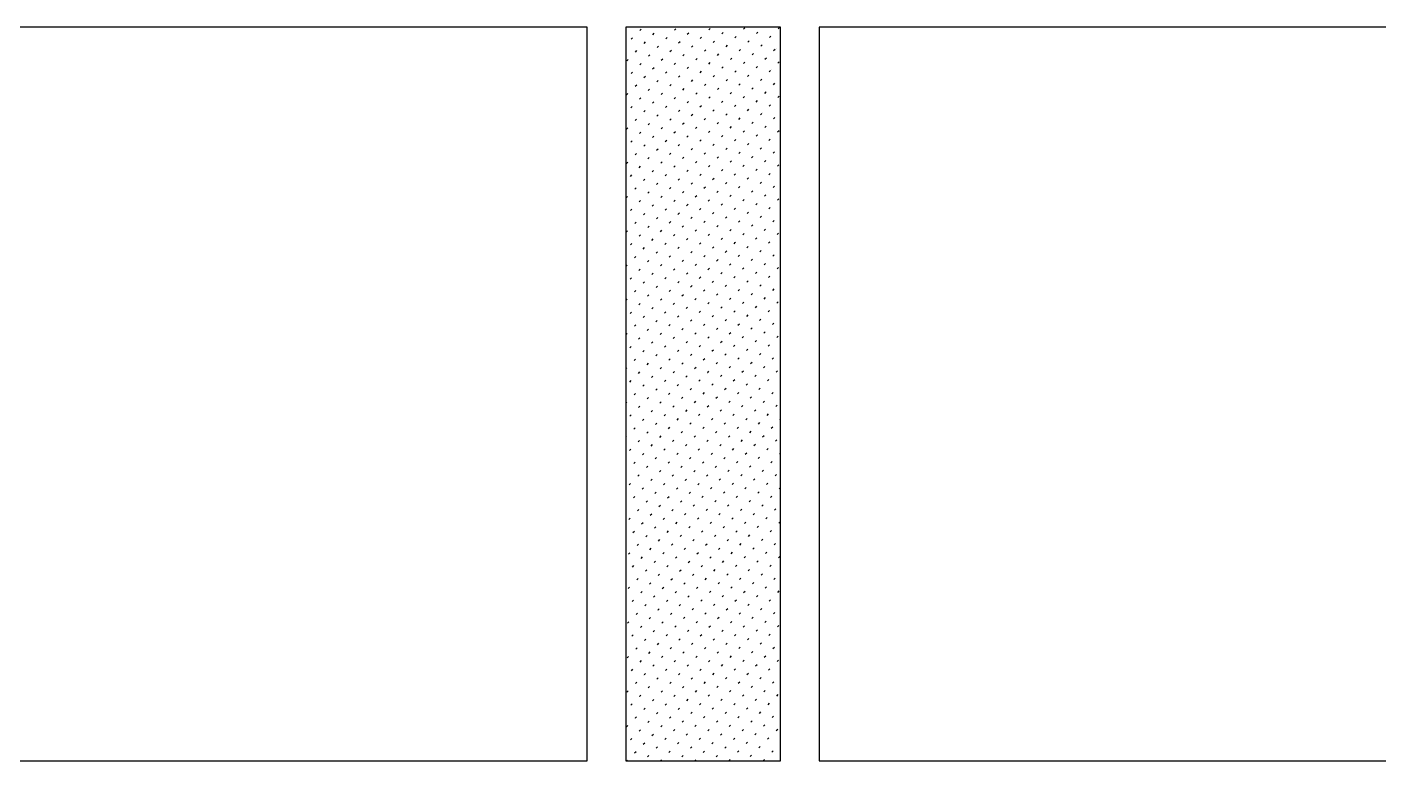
# Model space of a CAD drawing. Extents: x 0 to 119, y 0 to 84.
# Drawn here: x 71.272 to 72.672, y 63.972 to 64.732 of the extents above; entities that cross this region are included whole.
import ezdxf

# ---------------------------------------------------------------- set-up
doc = ezdxf.new("R2010")
doc.units = 0
doc.header["$MEASUREMENT"] = 0
doc.layers.add('9', color=8, linetype='CONTINUOUS')

msp = doc.modelspace()

# ---------------------------------------------------------------- linework, layer by layer
at = {"layer": '9', "color": 8, "linetype": 'Continuous'}
for p, q in [((71.906386, 64.728676), (71.9078, 64.73009)), ((71.919785, 64.724398), (71.9212, 64.725812)), ((71.942165, 64.7291), (71.943579, 64.730515)), ((71.955565, 64.724822), (71.956979, 64.726237)), ((71.977945, 64.729525), (71.979359, 64.730939)), ((71.991345, 64.725247), (71.992759, 64.726661)), ((72.004744, 64.720969), (72.006158, 64.722383)), ((72.013724, 64.729949), (72.015139, 64.731363)), ((72.027124, 64.725671), (72.028538, 64.727085)), ((72.040524, 64.721393), (72.041938, 64.722807)), ((72.049504, 64.730373), (72.050918, 64.731787)), ((71.89197, 64.71426), (71.89197, 64.71426)), ((71.897405, 64.719696), (71.89882, 64.72111)), ((71.910805, 64.715418), (71.912219, 64.716832)), ((71.924205, 64.71114), (71.925619, 64.712554)), ((71.933185, 64.72012), (71.934599, 64.721534)), ((71.937604, 64.706862), (71.939019, 64.708276)), ((71.946585, 64.715842), (71.947999, 64.717256)), ((71.959984, 64.711564), (71.961399, 64.712978)), ((71.968965, 64.720544), (71.970379, 64.721959)), ((71.973384, 64.707286), (71.974798, 64.7087)), ((71.982364, 64.716266), (71.983779, 64.717681)), ((71.995764, 64.711988), (71.997178, 64.713403)), ((72.009164, 64.70771), (72.010578, 64.709125)), ((72.018144, 64.716691), (72.019558, 64.718105)), ((72.031544, 64.712413), (72.032958, 64.713827)), ((72.044943, 64.708135), (72.046357, 64.709549)), ((72.047395, 64.710586), (72.047395, 64.710586)), ((71.89197, 64.696583), (71.89197, 64.696583)), ((71.892845, 64.697457), (71.894259, 64.698872)), ((71.901825, 64.706438), (71.903239, 64.707852)), ((71.906244, 64.693179), (71.907658, 64.694594)), ((71.915224, 64.70216), (71.916639, 64.703574)), ((71.928624, 64.697882), (71.930038, 64.699296)), ((71.942024, 64.693604), (71.943438, 64.695018)), ((71.951004, 64.702584), (71.952418, 64.703998)), ((71.964404, 64.698306), (71.965818, 64.69972)), ((71.977803, 64.694028), (71.979218, 64.695442)), ((71.986784, 64.703008), (71.988198, 64.704422)), ((72.000183, 64.69873), (72.001598, 64.700144)), ((72.013583, 64.694452), (72.014997, 64.695866)), ((72.022563, 64.703432), (72.023978, 64.704847)), ((72.035963, 64.699154), (72.037377, 64.700569)), ((72.049363, 64.694876), (72.050777, 64.696291)), ((71.897264, 64.684199), (71.898678, 64.685613)), ((71.910664, 64.679921), (71.912078, 64.681335)), ((71.919644, 64.688901), (71.921058, 64.690316)), ((71.933044, 64.684623), (71.934458, 64.686038)), ((71.946443, 64.680345), (71.947857, 64.68176)), ((71.955424, 64.689326), (71.956838, 64.69074)), ((71.968823, 64.685048), (71.970237, 64.686462)), ((71.982223, 64.68077), (71.983637, 64.682184)), ((71.991203, 64.68975), (71.992617, 64.691164)), ((72.004603, 64.685472), (72.006017, 64.686886)), ((72.018002, 64.681194), (72.019417, 64.682608)), ((72.026983, 64.690174), (72.028397, 64.691588)), ((72.040382, 64.685896), (72.041797, 64.68731)), ((72.04268, 64.688194), (72.04268, 64.688194)), ((71.89197, 64.678905), (71.89197, 64.678905)), ((71.901683, 64.670941), (71.903098, 64.672355)), ((71.915083, 64.666663), (71.916497, 64.668077)), ((71.924063, 64.675643), (71.925478, 64.677057)), ((71.937463, 64.671365), (71.938877, 64.672779)), ((71.950863, 64.667087), (71.952277, 64.668501)), ((71.959843, 64.676067), (71.961257, 64.677482)), ((71.973243, 64.671789), (71.974657, 64.673204)), ((71.986642, 64.667511), (71.988056, 64.668926)), ((71.995623, 64.676492), (71.997037, 64.677906)), ((72.009022, 64.672214), (72.010436, 64.673628)), ((72.022422, 64.667936), (72.023836, 64.66935)), ((72.031402, 64.676916), (72.032816, 64.67833)), ((72.044802, 64.672638), (72.046216, 64.674052)), ((71.89197, 64.661227), (71.89197, 64.661227)), ((71.892703, 64.661961), (71.894117, 64.663375)), ((71.906103, 64.657683), (71.907517, 64.659097)), ((71.919502, 64.653405), (71.920917, 64.654819)), ((71.928483, 64.662385), (71.929897, 64.663799)), ((71.941882, 64.658107), (71.943297, 64.659521)), ((71.955282, 64.653829), (71.956696, 64.655243)), ((71.964262, 64.662809), (71.965677, 64.664223)), ((71.977662, 64.658531), (71.979076, 64.659945)), ((71.991062, 64.654253), (71.992476, 64.655667)), ((72.000042, 64.663233), (72.001456, 64.664648)), ((72.013442, 64.658955), (72.014856, 64.66037)), ((72.026841, 64.654677), (72.028256, 64.656092)), ((72.035822, 64.663658), (72.037236, 64.665072)), ((72.037966, 64.665802), (72.037966, 64.665802)), ((72.049221, 64.65938), (72.050635, 64.660794)), ((71.89197, 64.64355), (71.89197, 64.64355)), ((71.897123, 64.648702), (71.898537, 64.650117)), ((71.910522, 64.644424), (71.911936, 64.645839)), ((71.923922, 64.640146), (71.925336, 64.641561)), ((71.932902, 64.649127), (71.934316, 64.650541)), ((71.946302, 64.644849), (71.947716, 64.646263)), ((71.959702, 64.640571), (71.961116, 64.641985)), ((71.968682, 64.649551), (71.970096, 64.650965)), ((71.982081, 64.645273), (71.983496, 64.646687)), ((71.995481, 64.640995), (71.996895, 64.642409)), ((72.004461, 64.649975), (72.005876, 64.651389)), ((72.008881, 64.636717), (72.010295, 64.638131)), ((72.017861, 64.645697), (72.019275, 64.647111)), ((72.031261, 64.641419), (72.032675, 64.642833)), ((72.033252, 64.643411), (72.033252, 64.643411)), ((72.040241, 64.650399), (72.041655, 64.651814)), ((72.04466, 64.637141), (72.046075, 64.638555)), ((71.89197, 64.625872), (71.89197, 64.625872)), ((71.892562, 64.626464), (71.893976, 64.627878)), ((71.901542, 64.635444), (71.902956, 64.636858)), ((71.914942, 64.631166), (71.916356, 64.63258)), ((71.928341, 64.626888), (71.929756, 64.628302)), ((71.937322, 64.635868), (71.938736, 64.637283)), ((71.941741, 64.62261), (71.943155, 64.624024)), ((71.950721, 64.63159), (71.952135, 64.633005)), ((71.964121, 64.627312), (71.965535, 64.628727)), ((71.973101, 64.636293), (71.974515, 64.637707)), ((71.977521, 64.623034), (71.978935, 64.624449)), ((71.986501, 64.632015), (71.987915, 64.633429)), ((71.999901, 64.627737), (72.001315, 64.629151)), ((72.0133, 64.623459), (72.014714, 64.624873)), ((72.02228, 64.632439), (72.023695, 64.633853)), ((72.03568, 64.628161), (72.037094, 64.629575)), ((72.04908, 64.623883), (72.050494, 64.625297)), ((71.896981, 64.613206), (71.898395, 64.61462)), ((71.905961, 64.622186), (71.907376, 64.6236)), ((71.910381, 64.608928), (71.911795, 64.610342)), ((71.919361, 64.617908), (71.920775, 64.619322)), ((71.932761, 64.61363), (71.934175, 64.615044)), ((71.94616, 64.609352), (71.947575, 64.610766)), ((71.955141, 64.618332), (71.956555, 64.619746)), ((71.96854, 64.614054), (71.969955, 64.615468)), ((71.98194, 64.609776), (71.983354, 64.61119)), ((71.99092, 64.618756), (71.992334, 64.620171)), ((72.00432, 64.614478), (72.005734, 64.615893)), ((72.01772, 64.6102), (72.019134, 64.611615)), ((72.0267, 64.619181), (72.028114, 64.620595)), ((72.028538, 64.621019), (72.028538, 64.621019)), ((72.0401, 64.614903), (72.041514, 64.616317)), ((71.89197, 64.608194), (71.89197, 64.608194)), ((71.901401, 64.599947), (71.902815, 64.601361)), ((71.9148, 64.595669), (71.916214, 64.597084)), ((71.92378, 64.60465), (71.925195, 64.606064)), ((71.93718, 64.600372), (71.938594, 64.601786)), ((71.95058, 64.596094), (71.951994, 64.597508)), ((71.95956, 64.605074), (71.960974, 64.606488)), ((71.97296, 64.600796), (71.974374, 64.60221)), ((71.986359, 64.596518), (71.987774, 64.597932)), ((71.99534, 64.605498), (71.996754, 64.606912)), ((72.008739, 64.60122), (72.010154, 64.602634)), ((72.022139, 64.596942), (72.023553, 64.598356)), ((72.023824, 64.598627), (72.023824, 64.598627)), ((72.031119, 64.605922), (72.032534, 64.607337)), ((72.044519, 64.601644), (72.045933, 64.603059)), ((71.89197, 64.590517), (71.89197, 64.590517)), ((71.89242, 64.590967), (71.893835, 64.592381)), ((71.90582, 64.586689), (71.907234, 64.588103)), ((71.91922, 64.582411), (71.920634, 64.583825)), ((71.9282, 64.591391), (71.929614, 64.592806)), ((71.9416, 64.587113), (71.943014, 64.588528)), ((71.954999, 64.582835), (71.956413, 64.58425)), ((71.96398, 64.591816), (71.965394, 64.59323)), ((71.977379, 64.587538), (71.978793, 64.588952)), ((71.990779, 64.58326), (71.992193, 64.584674)), ((71.999759, 64.59224), (72.001173, 64.593654)), ((72.013159, 64.587962), (72.014573, 64.589376)), ((72.026558, 64.583684), (72.027973, 64.585098)), ((72.035539, 64.592664), (72.036953, 64.594078)), ((72.048938, 64.588386), (72.050353, 64.5898)), ((71.89197, 64.572839), (71.89197, 64.572839)), ((71.89684, 64.577709), (71.898254, 64.579123)), ((71.910239, 64.573431), (71.911654, 64.574845)), ((71.923639, 64.569153), (71.925053, 64.570567)), ((71.932619, 64.578133), (71.934034, 64.579547)), ((71.946019, 64.573855), (71.947433, 64.575269)), ((71.959419, 64.569577), (71.960833, 64.570991)), ((71.968399, 64.578557), (71.969813, 64.579972)), ((71.981799, 64.574279), (71.983213, 64.575694)), ((71.995198, 64.570001), (71.996612, 64.571416)), ((72.004179, 64.578982), (72.005593, 64.580396)), ((72.017578, 64.574704), (72.018992, 64.576118)), ((72.01911, 64.576236), (72.01911, 64.576236)), ((72.030978, 64.570426), (72.032392, 64.57184)), ((72.039958, 64.579406), (72.041372, 64.58082)), ((71.89197, 64.555161), (71.89197, 64.555161)), ((71.892279, 64.55547), (71.893693, 64.556884)), ((71.901259, 64.564451), (71.902673, 64.565865)), ((71.914659, 64.560173), (71.916073, 64.561587)), ((71.928058, 64.555895), (71.929473, 64.557309)), ((71.937039, 64.564875), (71.938453, 64.566289)), ((71.950438, 64.560597), (71.951853, 64.562011)), ((71.963838, 64.556319), (71.965252, 64.557733)), ((71.972818, 64.565299), (71.974233, 64.566713)), ((71.986218, 64.561021), (71.987632, 64.562435)), ((71.999618, 64.556743), (72.001032, 64.558157)), ((72.008598, 64.565723), (72.010012, 64.567138)), ((72.021998, 64.561445), (72.023412, 64.56286)), ((72.035397, 64.557167), (72.036812, 64.558582)), ((72.044378, 64.566148), (72.045792, 64.567562)), ((72.048797, 64.552889), (72.050211, 64.554304)), ((71.896698, 64.542212), (71.898113, 64.543626)), ((71.905679, 64.551192), (71.907093, 64.552606)), ((71.919078, 64.546914), (71.920492, 64.548328)), ((71.932478, 64.542636), (71.933892, 64.54405)), ((71.941458, 64.551617), (71.942872, 64.553031)), ((71.954858, 64.547339), (71.956272, 64.548753)), ((71.968258, 64.543061), (71.969672, 64.544475)), ((71.977238, 64.552041), (71.978652, 64.553455)), ((71.981657, 64.538783), (71.983071, 64.540197)), ((71.990637, 64.547763), (71.992052, 64.549177)), ((72.004037, 64.543485), (72.005451, 64.544899)), ((72.013017, 64.552465), (72.014396, 64.553844)), ((72.014396, 64.553844), (72.014432, 64.553879)), ((72.017437, 64.539207), (72.018851, 64.540621)), ((72.026417, 64.548187), (72.027831, 64.549601)), ((72.039817, 64.543909), (72.041231, 64.545323)), ((71.89197, 64.537484), (71.89197, 64.537484)), ((71.901118, 64.528954), (71.902532, 64.530368)), ((71.910098, 64.537934), (71.911512, 64.539348)), ((71.914517, 64.524676), (71.915932, 64.52609)), ((71.923498, 64.533656), (71.924912, 64.53507)), ((71.936897, 64.529378), (71.938312, 64.530792)), ((71.945878, 64.538358), (71.947292, 64.539772)), ((71.950297, 64.5251), (71.951711, 64.526514)), ((71.959277, 64.53408), (71.960691, 64.535495)), ((71.972677, 64.529802), (71.974091, 64.531217)), ((71.986077, 64.525524), (71.987491, 64.526939)), ((71.995057, 64.534505), (71.996471, 64.535919)), ((72.008457, 64.530227), (72.009682, 64.531452)), ((72.009682, 64.531452), (72.009871, 64.531641)), ((72.021856, 64.525949), (72.02327, 64.527363)), ((72.030836, 64.534929), (72.032251, 64.536343)), ((72.044236, 64.530651), (72.04565, 64.532065)), ((71.89197, 64.519806), (71.89197, 64.519806)), ((71.892137, 64.519974), (71.893552, 64.521388)), ((71.905537, 64.515696), (71.906951, 64.51711)), ((71.918937, 64.511418), (71.920351, 64.512832)), ((71.927917, 64.520398), (71.929331, 64.521812)), ((71.941317, 64.51612), (71.942731, 64.517534)), ((71.954716, 64.511842), (71.956131, 64.513256)), ((71.963697, 64.520822), (71.965111, 64.522236)), ((71.977096, 64.516544), (71.978511, 64.517958)), ((71.990496, 64.512266), (71.99191, 64.51368)), ((71.999476, 64.521246), (72.00089, 64.522661)), ((72.012876, 64.516968), (72.01429, 64.518383)), ((72.026276, 64.51269), (72.02769, 64.514105)), ((72.035256, 64.521671), (72.03667, 64.523085)), ((72.048656, 64.517393), (72.05007, 64.518807)), ((71.89197, 64.502128), (71.89197, 64.502128)), ((71.896557, 64.506715), (71.897971, 64.508129)), ((71.909957, 64.502437), (71.911371, 64.503851)), ((71.923356, 64.498159), (71.92477, 64.499573)), ((71.932336, 64.50714), (71.933751, 64.508554)), ((71.945736, 64.502862), (71.94715, 64.504276)), ((71.959136, 64.498584), (71.96055, 64.499998)), ((71.968116, 64.507564), (71.96953, 64.508978)), ((71.981516, 64.503286), (71.98293, 64.5047)), ((71.994915, 64.499008), (71.99633, 64.500422)), ((72.003896, 64.507988), (72.004968, 64.50906)), ((72.004968, 64.50906), (72.00531, 64.509402)), ((72.017295, 64.50371), (72.01871, 64.505124)), ((72.030695, 64.499432), (72.032109, 64.500846)), ((72.039675, 64.508412), (72.04109, 64.509827)), ((71.89197, 64.484451), (71.89197, 64.484451)), ((71.891996, 64.484477), (71.89341, 64.485891)), ((71.900976, 64.493457), (71.902391, 64.494871)), ((71.914376, 64.489179), (71.91579, 64.490593)), ((71.927776, 64.484901), (71.92919, 64.486315)), ((71.936756, 64.493881), (71.93817, 64.495295)), ((71.950156, 64.489603), (71.95157, 64.491017)), ((71.963555, 64.485325), (71.964969, 64.486739)), ((71.972536, 64.494306), (71.97395, 64.49572)), ((71.985935, 64.490028), (71.987349, 64.491442)), ((71.999335, 64.48575), (72.000254, 64.486669)), ((72.000254, 64.486669), (72.000749, 64.487164)), ((72.008315, 64.49473), (72.009729, 64.496144)), ((72.021715, 64.490452), (72.023129, 64.491866)), ((72.035114, 64.486174), (72.036529, 64.487588)), ((72.044095, 64.495154), (72.045509, 64.496568)), ((71.896415, 64.471218), (71.89783, 64.472633)), ((71.905396, 64.480199), (71.90681, 64.481613)), ((71.918795, 64.475921), (71.92021, 64.477335)), ((71.932195, 64.471643), (71.933609, 64.473057)), ((71.941175, 64.480623), (71.94259, 64.482037)), ((71.954575, 64.476345), (71.955989, 64.477759)), ((71.967975, 64.472067), (71.969389, 64.473481)), ((71.976955, 64.481047), (71.978369, 64.482461)), ((71.990355, 64.476769), (71.991769, 64.478183)), ((72.003754, 64.472491), (72.005168, 64.473906)), ((72.012735, 64.481472), (72.014149, 64.482886)), ((72.026134, 64.477194), (72.027548, 64.478608)), ((72.039534, 64.472916), (72.040948, 64.47433)), ((72.048514, 64.481896), (72.049928, 64.48331)), ((71.89197, 64.466773), (71.89197, 64.466773)), ((71.900835, 64.45796), (71.902249, 64.459374)), ((71.909815, 64.46694), (71.911229, 64.468355)), ((71.923215, 64.462663), (71.924629, 64.464077)), ((71.936614, 64.458385), (71.938029, 64.459799)), ((71.945595, 64.467365), (71.947009, 64.468779)), ((71.958994, 64.463087), (71.960409, 64.464501)), ((71.972394, 64.458809), (71.973808, 64.460223)), ((71.981374, 64.467789), (71.982789, 64.469203)), ((71.994774, 64.463511), (71.99554, 64.464277)), ((71.99554, 64.464277), (71.996188, 64.464925)), ((72.008174, 64.459233), (72.009588, 64.460647)), ((72.017154, 64.468213), (72.018568, 64.469628)), ((72.021573, 64.454955), (72.022988, 64.456369)), ((72.030554, 64.463935), (72.031968, 64.46535)), ((72.043953, 64.459657), (72.045368, 64.461072)), ((71.89197, 64.449095), (71.893269, 64.450394)), ((71.905254, 64.444702), (71.906669, 64.446116)), ((71.914235, 64.453682), (71.915649, 64.455096)), ((71.927634, 64.449404), (71.929048, 64.450818)), ((71.941034, 64.445126), (71.942448, 64.44654)), ((71.950014, 64.454107), (71.951428, 64.455521)), ((71.954434, 64.440848), (71.955848, 64.442262)), ((71.963414, 64.449829), (71.964828, 64.451243)), ((71.976813, 64.445551), (71.978228, 64.446965)), ((71.985794, 64.454531), (71.987208, 64.455945)), ((71.990826, 64.441885), (71.991627, 64.442687)), ((71.999193, 64.450253), (72.000608, 64.451667)), ((72.012593, 64.445975), (72.014007, 64.447389)), ((72.025993, 64.441697), (72.027407, 64.443111)), ((72.034973, 64.450677), (72.036387, 64.452091)), ((72.048373, 64.446399), (72.049787, 64.447813)), ((71.89197, 64.431418), (71.89197, 64.431418)), ((71.896274, 64.435722), (71.897688, 64.437136)), ((71.909674, 64.431444), (71.911088, 64.432858)), ((71.918654, 64.440424), (71.920068, 64.441838)), ((71.923073, 64.427166), (71.924488, 64.42858)), ((71.932054, 64.436146), (71.933468, 64.43756)), ((71.945453, 64.431868), (71.946868, 64.433282)), ((71.958853, 64.42759), (71.960267, 64.429004)), ((71.967833, 64.43657), (71.969247, 64.437984)), ((71.981233, 64.432292), (71.982647, 64.433706)), ((71.990213, 64.441273), (71.990826, 64.441885)), ((71.994633, 64.428014), (71.996047, 64.429428)), ((72.003613, 64.436995), (72.005027, 64.438409)), ((72.017013, 64.432717), (72.018427, 64.434131)), ((72.030412, 64.428439), (72.031826, 64.429853)), ((72.039392, 64.437419), (72.040807, 64.438833)), ((71.89197, 64.41374), (71.893127, 64.414897)), ((71.900693, 64.422463), (71.902108, 64.423878)), ((71.914093, 64.418185), (71.915507, 64.4196)), ((71.927493, 64.413907), (71.928907, 64.415322)), ((71.936473, 64.422888), (71.937887, 64.424302)), ((71.949873, 64.41861), (71.951287, 64.420024)), ((71.963272, 64.414332), (71.964687, 64.415746)), ((71.972253, 64.423312), (71.973667, 64.424726)), ((71.985652, 64.419034), (71.986112, 64.419494)), ((71.986112, 64.419494), (71.987067, 64.420448)), ((71.999052, 64.414756), (72.000466, 64.41617)), ((72.008032, 64.423736), (72.009446, 64.42515)), ((72.021432, 64.419458), (72.022846, 64.420872)), ((72.034832, 64.41518), (72.036246, 64.416594)), ((72.043812, 64.424161), (72.045226, 64.425575)), ((71.896133, 64.400225), (71.897547, 64.401639)), ((71.905113, 64.409205), (71.906527, 64.410619)), ((71.918513, 64.404927), (71.919927, 64.406341)), ((71.931912, 64.400649), (71.933326, 64.402063)), ((71.940892, 64.409629), (71.942307, 64.411044)), ((71.954292, 64.405351), (71.955706, 64.406766)), ((71.967692, 64.401074), (71.969106, 64.402488)), ((71.976672, 64.410054), (71.978086, 64.411468)), ((71.990072, 64.405776), (71.991486, 64.40719)), ((72.003471, 64.401498), (72.004886, 64.402912)), ((72.012452, 64.410478), (72.013866, 64.411892)), ((72.025851, 64.4062), (72.027266, 64.407614)), ((72.03911, 64.401781), (72.040524, 64.403195)), ((72.04809, 64.410761), (72.049504, 64.412175)), ((71.89197, 64.396062), (71.89197, 64.396062)), ((71.900552, 64.386967), (71.901966, 64.388381)), ((71.909532, 64.395947), (71.910947, 64.397361)), ((71.922932, 64.391669), (71.924346, 64.393083)), ((71.936332, 64.387391), (71.937746, 64.388805)), ((71.945312, 64.396371), (71.946726, 64.397785)), ((71.958712, 64.392093), (71.960126, 64.393507)), ((71.972111, 64.387815), (71.973525, 64.389229)), ((71.981091, 64.396796), (71.981398, 64.397102)), ((71.981398, 64.397102), (71.982506, 64.39821)), ((71.994491, 64.392518), (71.995905, 64.393932)), ((72.007891, 64.38824), (72.009305, 64.389654)), ((72.016871, 64.39722), (72.018285, 64.398634)), ((72.030129, 64.3928), (72.031544, 64.394215)), ((72.043388, 64.388381), (72.044802, 64.389795)), ((71.89197, 64.378385), (71.892986, 64.379401)), ((71.904971, 64.373708), (71.906386, 64.375123)), ((71.913952, 64.382689), (71.915366, 64.384103)), ((71.927351, 64.378411), (71.928766, 64.379825)), ((71.940751, 64.374133), (71.942165, 64.375547)), ((71.949731, 64.383113), (71.951146, 64.384527)), ((71.963131, 64.378835), (71.964545, 64.380249)), ((71.976531, 64.374557), (71.976684, 64.37471)), ((71.976684, 64.37471), (71.977945, 64.375971)), ((71.985511, 64.383537), (71.986925, 64.384951)), ((71.998911, 64.379259), (72.000325, 64.380673)), ((72.012169, 64.37484), (72.013583, 64.376254)), ((72.021149, 64.38382), (72.022563, 64.385234)), ((72.034407, 64.379401), (72.035822, 64.380815)), ((72.047666, 64.374981), (72.04908, 64.376395)), ((71.89197, 64.360707), (71.89197, 64.360707)), ((71.895991, 64.364728), (71.897405, 64.366142)), ((71.909391, 64.36045), (71.910805, 64.361864)), ((71.918371, 64.36943), (71.919785, 64.370845)), ((71.931771, 64.365152), (71.933185, 64.366567)), ((71.94517, 64.360874), (71.946585, 64.362289)), ((71.954151, 64.369855), (71.955565, 64.371269)), ((71.95857, 64.356596), (71.959984, 64.358011)), ((71.96755, 64.365577), (71.968965, 64.366991)), ((71.98095, 64.361299), (71.982364, 64.362713)), ((71.98993, 64.370279), (71.991345, 64.371693)), ((71.994208, 64.356879), (71.995623, 64.358294)), ((72.003189, 64.36586), (72.004603, 64.367274)), ((72.016447, 64.36144), (72.017861, 64.362854)), ((72.025427, 64.37042), (72.026841, 64.371835)), ((72.029705, 64.357021), (72.031119, 64.358435)), ((72.038685, 64.366001), (72.0401, 64.367415)), ((72.051944, 64.361582), (72.05197, 64.361608)), ((71.900411, 64.35147), (71.901825, 64.352884)), ((71.91381, 64.347192), (71.915224, 64.348606)), ((71.922791, 64.356172), (71.924205, 64.357586)), ((71.92721, 64.342914), (71.928624, 64.344328)), ((71.93619, 64.351894), (71.937604, 64.353308)), ((71.94959, 64.347616), (71.951004, 64.34903)), ((71.96299, 64.343338), (71.964404, 64.344752)), ((71.97197, 64.352318), (71.973384, 64.353733)), ((71.97197, 64.352318), (71.97197, 64.352318)), ((71.985228, 64.347899), (71.986642, 64.349313)), ((71.998486, 64.34348), (71.999901, 64.344894)), ((72.007467, 64.35246), (72.008881, 64.353874)), ((72.020725, 64.34804), (72.022139, 64.349455)), ((72.033983, 64.343621), (72.035397, 64.345035)), ((72.042963, 64.352601), (72.044378, 64.354016)), ((71.89197, 64.343029), (71.892845, 64.343904)), ((71.89585, 64.329231), (71.897264, 64.330646)), ((71.90483, 64.338212), (71.906244, 64.339626)), ((71.91823, 64.333934), (71.919644, 64.335348)), ((71.931629, 64.329656), (71.933044, 64.33107)), ((71.94061, 64.338636), (71.942024, 64.34005)), ((71.954009, 64.334358), (71.955424, 64.335772)), ((71.967268, 64.329939), (71.968682, 64.331353)), ((71.976248, 64.338919), (71.977662, 64.340333)), ((71.989506, 64.334499), (71.99092, 64.335914)), ((72.002764, 64.33008), (72.004179, 64.331494)), ((72.011745, 64.33906), (72.013159, 64.340474)), ((72.025003, 64.334641), (72.026417, 64.336055)), ((72.038261, 64.330221), (72.039675, 64.331636)), ((72.047241, 64.339202), (72.048656, 64.340616)), ((71.89197, 64.325351), (71.89197, 64.325351)), ((71.900269, 64.315973), (71.901683, 64.317387)), ((71.909249, 64.324953), (71.910664, 64.326368)), ((71.922649, 64.320675), (71.924063, 64.32209)), ((71.936049, 64.316397), (71.937463, 64.317812)), ((71.945029, 64.325378), (71.946443, 64.326792)), ((71.958287, 64.320958), (71.959702, 64.322373)), ((71.967256, 64.329927), (71.967256, 64.329927)), ((71.971546, 64.316539), (71.97296, 64.317953)), ((71.980526, 64.325519), (71.98194, 64.326933)), ((71.993784, 64.3211), (71.995198, 64.322514)), ((72.007042, 64.31668), (72.008457, 64.318095)), ((72.016023, 64.325661), (72.017437, 64.327075)), ((72.029281, 64.321241), (72.030695, 64.322655)), ((72.042539, 64.316822), (72.043953, 64.318236)), ((72.051519, 64.325802), (72.05197, 64.326252)), ((71.89197, 64.307674), (71.892703, 64.308407)), ((71.904689, 64.302715), (71.906103, 64.304129)), ((71.913669, 64.311695), (71.915083, 64.313109)), ((71.927069, 64.307417), (71.928483, 64.308831)), ((71.940327, 64.302998), (71.941741, 64.304412)), ((71.949307, 64.311978), (71.950721, 64.313392)), ((71.962542, 64.307535), (71.962542, 64.307535)), ((71.962565, 64.307559), (71.96398, 64.308973)), ((71.975824, 64.303139), (71.977238, 64.304553)), ((71.984804, 64.312119), (71.986218, 64.313534)), ((71.998062, 64.3077), (71.999476, 64.309114)), ((72.01132, 64.303281), (72.012735, 64.304695)), ((72.020301, 64.312261), (72.021715, 64.313675)), ((72.033559, 64.307841), (72.034973, 64.309256)), ((72.046817, 64.303422), (72.048231, 64.304836)), ((71.89197, 64.289996), (71.89197, 64.289996)), ((71.895708, 64.293735), (71.897123, 64.295149)), ((71.909108, 64.289457), (71.910522, 64.290871)), ((71.918088, 64.298437), (71.919502, 64.299851)), ((71.931347, 64.294018), (71.932761, 64.295432)), ((71.944605, 64.289598), (71.946019, 64.291012)), ((71.953585, 64.298578), (71.954999, 64.299993)), ((71.966843, 64.294159), (71.968258, 64.295573)), ((71.980102, 64.28974), (71.981516, 64.291154)), ((71.989082, 64.29872), (71.990496, 64.300134)), ((72.00234, 64.2943), (72.003754, 64.295715)), ((72.015598, 64.289881), (72.017013, 64.291295)), ((72.024579, 64.298861), (72.025993, 64.300275)), ((72.037837, 64.294442), (72.039251, 64.295856)), ((72.051095, 64.290022), (72.05197, 64.290897)), ((71.900128, 64.280476), (71.901542, 64.281891)), ((71.913386, 64.276057), (71.9148, 64.277471)), ((71.922366, 64.285037), (71.92378, 64.286451)), ((71.935625, 64.280618), (71.937039, 64.282032)), ((71.948883, 64.276198), (71.950297, 64.277613)), ((71.957828, 64.285143), (71.957828, 64.285143)), ((71.957863, 64.285179), (71.959277, 64.286593)), ((71.971121, 64.280759), (71.972536, 64.282173)), ((71.98438, 64.27634), (71.985794, 64.277754)), ((71.99336, 64.28532), (71.994774, 64.286734)), ((72.006618, 64.280901), (72.008032, 64.282315)), ((72.019876, 64.276481), (72.021291, 64.277896)), ((72.028857, 64.285462), (72.030271, 64.286876)), ((72.042115, 64.281042), (72.043529, 64.282456)), ((71.89197, 64.272318), (71.892562, 64.27291)), ((71.904406, 64.267077), (71.90582, 64.268491)), ((71.917664, 64.262657), (71.919078, 64.264072)), ((71.926644, 64.271638), (71.928058, 64.273052)), ((71.939903, 64.267218), (71.941317, 64.268632)), ((71.953114, 64.262752), (71.953114, 64.262752)), ((71.953161, 64.262799), (71.954575, 64.264213)), ((71.962141, 64.271779), (71.963555, 64.273193)), ((71.975399, 64.26736), (71.976813, 64.268774)), ((71.988658, 64.26294), (71.990072, 64.264354)), ((71.997638, 64.27192), (71.999052, 64.273335)), ((72.010896, 64.267501), (72.01231, 64.268915)), ((72.024154, 64.263082), (72.025569, 64.264496)), ((72.033135, 64.272062), (72.034549, 64.273476)), ((72.037413, 64.258662), (72.038827, 64.260076)), ((72.046393, 64.267642), (72.047807, 64.269057)), ((71.89197, 64.254641), (71.89197, 64.254641)), ((71.895426, 64.258097), (71.89684, 64.259511)), ((71.899704, 64.244697), (71.901118, 64.246111)), ((71.908684, 64.253677), (71.910098, 64.255091)), ((71.921942, 64.249258), (71.923356, 64.250672)), ((71.930922, 64.258238), (71.932336, 64.259652)), ((71.9352, 64.244838), (71.936614, 64.246252)), ((71.944181, 64.253819), (71.945595, 64.255233)), ((71.957439, 64.249399), (71.958853, 64.250813)), ((71.966419, 64.258379), (71.967833, 64.259794)), ((71.970697, 64.24498), (71.972111, 64.246394)), ((71.979677, 64.25396), (71.981091, 64.255374)), ((71.992936, 64.249541), (71.99435, 64.250955)), ((72.001916, 64.258521), (72.00333, 64.259935)), ((72.006194, 64.245121), (72.007608, 64.246535)), ((72.015174, 64.254101), (72.016588, 64.255516)), ((72.028432, 64.249682), (72.029847, 64.251096)), ((72.041691, 64.245263), (72.043105, 64.246677)), ((72.050671, 64.254243), (72.05197, 64.255542)), ((71.89197, 64.236963), (71.892137, 64.237131)), ((71.903982, 64.231297), (71.905396, 64.232711)), ((71.912962, 64.240277), (71.914376, 64.241692)), ((71.92622, 64.235858), (71.927634, 64.237272)), ((71.939478, 64.231439), (71.940892, 64.232853)), ((71.9484, 64.24036), (71.9484, 64.24036)), ((71.948459, 64.240419), (71.949873, 64.241833)), ((71.961717, 64.235999), (71.963131, 64.237414)), ((71.974975, 64.23158), (71.976389, 64.232994)), ((71.983955, 64.24056), (71.985369, 64.241974)), ((71.997214, 64.236141), (71.998628, 64.237555)), ((72.010472, 64.231721), (72.011886, 64.233136)), ((72.019452, 64.240702), (72.020866, 64.242116)), ((72.03271, 64.236282), (72.034125, 64.237696)), ((72.045969, 64.231863), (72.047383, 64.233277)), ((71.89197, 64.219285), (71.89197, 64.219285)), ((71.895001, 64.222317), (71.896415, 64.223731)), ((71.908259, 64.217897), (71.909674, 64.219312)), ((71.91724, 64.226878), (71.918654, 64.228292)), ((71.930498, 64.222458), (71.931912, 64.223873)), ((71.943756, 64.218039), (71.94517, 64.219453)), ((71.952737, 64.227019), (71.954151, 64.228433)), ((71.965995, 64.2226), (71.967409, 64.224014)), ((71.979253, 64.21818), (71.980667, 64.219595)), ((71.988233, 64.227161), (71.989647, 64.228575)), ((72.001492, 64.222741), (72.002906, 64.224155)), ((72.01475, 64.218322), (72.016164, 64.219736)), ((72.02373, 64.227302), (72.025144, 64.228716)), ((72.036988, 64.222883), (72.038402, 64.224297)), ((72.050247, 64.218463), (72.051661, 64.219877)), ((71.899279, 64.208917), (71.900693, 64.210331)), ((71.912537, 64.204498), (71.913952, 64.205912)), ((71.921518, 64.213478), (71.922932, 64.214892)), ((71.934776, 64.209059), (71.93619, 64.210473)), ((71.943686, 64.217968), (71.943686, 64.217968)), ((71.948034, 64.204639), (71.949448, 64.206053)), ((71.957015, 64.213619), (71.958429, 64.215034)), ((71.970273, 64.2092), (71.971687, 64.210614)), ((71.983531, 64.204781), (71.984945, 64.206195)), ((71.992511, 64.213761), (71.993925, 64.215175)), ((72.00577, 64.209341), (72.007184, 64.210756)), ((72.019028, 64.204922), (72.020442, 64.206336)), ((72.028008, 64.213902), (72.029422, 64.215317)), ((72.041266, 64.209483), (72.04268, 64.210897)), ((71.89197, 64.201608), (71.89197, 64.201608)), ((71.903557, 64.195518), (71.904971, 64.196932)), ((71.916815, 64.191098), (71.91823, 64.192512)), ((71.925796, 64.200078), (71.92721, 64.201493)), ((71.938972, 64.195576), (71.938972, 64.195576)), ((71.939054, 64.195659), (71.940468, 64.197073)), ((71.952312, 64.19124), (71.953726, 64.192654)), ((71.961293, 64.20022), (71.962707, 64.201634)), ((71.974551, 64.1958), (71.975965, 64.197215)), ((71.987809, 64.191381), (71.989223, 64.192795)), ((71.996789, 64.200361), (71.998203, 64.201775)), ((72.010048, 64.195942), (72.011462, 64.197356)), ((72.023306, 64.191522), (72.02472, 64.192937)), ((72.032286, 64.200503), (72.0337, 64.201917)), ((72.045544, 64.196083), (72.046958, 64.197497)), ((71.89197, 64.18393), (71.89197, 64.18393)), ((71.894577, 64.186537), (71.895991, 64.187952)), ((71.907835, 64.182118), (71.909249, 64.183532)), ((71.921093, 64.177698), (71.922508, 64.179113)), ((71.930074, 64.186679), (71.931488, 64.188093)), ((71.943332, 64.182259), (71.944746, 64.183674)), ((71.95659, 64.17784), (71.958004, 64.179254)), ((71.965571, 64.18682), (71.966985, 64.188234)), ((71.978829, 64.182401), (71.980243, 64.183815)), ((71.992087, 64.177981), (71.993501, 64.179396)), ((72.001067, 64.186962), (72.002481, 64.188376)), ((72.014326, 64.182542), (72.01574, 64.183956)), ((72.027584, 64.178123), (72.028998, 64.179537)), ((72.036564, 64.187103), (72.037978, 64.188517)), ((72.049822, 64.182684), (72.051236, 64.184098)), ((71.89197, 64.166252), (71.89197, 64.166252)), ((71.898855, 64.173138), (71.900269, 64.174552)), ((71.912113, 64.168718), (71.913527, 64.170132)), ((71.925371, 64.164299), (71.926786, 64.165713)), ((71.934257, 64.173185), (71.934257, 64.173185)), ((71.934352, 64.173279), (71.935766, 64.174693)), ((71.94761, 64.16886), (71.949024, 64.170274)), ((71.960868, 64.16444), (71.962282, 64.165854)), ((71.969848, 64.17342), (71.971263, 64.174835)), ((71.983107, 64.169001), (71.984521, 64.170415)), ((71.996365, 64.164582), (71.997779, 64.165996)), ((72.005345, 64.173562), (72.006759, 64.174976)), ((72.018604, 64.169142), (72.020018, 64.170557)), ((72.031862, 64.164723), (72.033276, 64.166137)), ((72.040842, 64.173703), (72.042256, 64.175118)), ((71.89197, 64.148575), (71.89197, 64.148575)), ((71.894153, 64.150758), (71.895567, 64.152172)), ((71.903133, 64.159738), (71.904547, 64.161152)), ((71.916391, 64.155319), (71.917805, 64.156733)), ((71.929543, 64.150793), (71.929543, 64.150793)), ((71.929649, 64.150899), (71.931064, 64.152313)), ((71.93863, 64.159879), (71.940044, 64.161294)), ((71.951888, 64.15546), (71.953302, 64.156874)), ((71.965146, 64.151041), (71.96656, 64.152455)), ((71.974126, 64.160021), (71.975541, 64.161435)), ((71.978404, 64.146621), (71.979819, 64.148035)), ((71.987385, 64.155601), (71.988799, 64.157016)), ((72.000643, 64.151182), (72.002057, 64.152596)), ((72.009623, 64.160162), (72.011037, 64.161576)), ((72.013901, 64.146763), (72.015315, 64.148177)), ((72.022882, 64.155743), (72.024296, 64.157157)), ((72.03614, 64.151323), (72.037554, 64.152738)), ((72.04512, 64.160304), (72.046534, 64.161718)), ((72.049398, 64.146904), (72.050812, 64.148318)), ((71.898431, 64.137358), (71.899845, 64.138772)), ((71.907411, 64.146338), (71.908825, 64.147752)), ((71.911689, 64.132939), (71.913103, 64.134353)), ((71.920669, 64.141919), (71.922083, 64.143333)), ((71.933927, 64.137499), (71.935342, 64.138914)), ((71.942908, 64.14648), (71.944322, 64.147894)), ((71.947186, 64.13308), (71.9486, 64.134494)), ((71.956166, 64.14206), (71.95758, 64.143475)), ((71.969424, 64.137641), (71.970838, 64.139055)), ((71.982682, 64.133221), (71.984097, 64.134636)), ((71.991663, 64.142202), (71.993077, 64.143616)), ((72.004921, 64.137782), (72.006335, 64.139197)), ((72.018179, 64.133363), (72.019593, 64.134777)), ((72.02716, 64.142343), (72.028574, 64.143757)), ((72.040418, 64.137924), (72.041832, 64.139338)), ((71.89197, 64.130897), (71.89197, 64.130897)), ((71.902709, 64.123958), (71.904123, 64.125373)), ((71.915967, 64.119539), (71.917381, 64.120953)), ((71.924829, 64.128401), (71.924829, 64.128401)), ((71.924947, 64.128519), (71.926361, 64.129933)), ((71.938205, 64.1241), (71.93962, 64.125514)), ((71.951464, 64.11968), (71.952878, 64.121095)), ((71.960444, 64.128661), (71.961858, 64.130075)), ((71.973702, 64.124241), (71.975116, 64.125655)), ((71.98696, 64.119822), (71.988375, 64.121236)), ((71.995941, 64.128802), (71.997355, 64.130216)), ((72.009199, 64.124383), (72.010613, 64.125797)), ((72.022457, 64.119963), (72.023871, 64.121377)), ((72.031437, 64.128943), (72.032852, 64.130358)), ((72.044696, 64.124524), (72.04611, 64.125938)), ((71.89197, 64.113219), (71.89197, 64.113219)), ((71.893728, 64.114978), (71.895143, 64.116392)), ((71.906987, 64.110559), (71.908401, 64.111973)), ((71.920115, 64.10601), (71.920115, 64.10601)), ((71.920245, 64.106139), (71.921659, 64.107553)), ((71.929225, 64.11512), (71.930639, 64.116534)), ((71.942483, 64.1107), (71.943898, 64.112114)), ((71.955742, 64.106281), (71.957156, 64.107695)), ((71.964722, 64.115261), (71.966136, 64.116675)), ((71.97798, 64.110842), (71.979394, 64.112256)), ((71.991238, 64.106422), (71.992653, 64.107836)), ((72.000219, 64.115402), (72.001633, 64.116817)), ((72.013477, 64.110983), (72.014891, 64.112397)), ((72.026735, 64.106564), (72.028149, 64.107978)), ((72.035715, 64.115544), (72.03713, 64.116958)), ((72.048974, 64.111124), (72.050388, 64.112539)), ((71.89197, 64.095542), (71.89197, 64.095542)), ((71.898006, 64.101578), (71.899421, 64.102993)), ((71.911265, 64.097159), (71.912679, 64.098573)), ((71.924523, 64.09274), (71.925937, 64.094154)), ((71.933503, 64.10172), (71.934917, 64.103134)), ((71.946761, 64.0973), (71.948176, 64.098715)), ((71.96002, 64.092881), (71.961434, 64.094295)), ((71.969, 64.101861), (71.970414, 64.103275)), ((71.982258, 64.097442), (71.983672, 64.098856)), ((71.995516, 64.093022), (71.996931, 64.094437)), ((72.004497, 64.102003), (72.005911, 64.103417)), ((72.017755, 64.097583), (72.019169, 64.098997)), ((72.031013, 64.093164), (72.032427, 64.094578)), ((72.039993, 64.102144), (72.041408, 64.103558)), ((71.893304, 64.079198), (71.894718, 64.080613)), ((71.902284, 64.088179), (71.903699, 64.089593)), ((71.915401, 64.083618), (71.915401, 64.083618)), ((71.915543, 64.083759), (71.916957, 64.085174)), ((71.928801, 64.07934), (71.930215, 64.080754)), ((71.937781, 64.08832), (71.939195, 64.089734)), ((71.951039, 64.083901), (71.952454, 64.085315)), ((71.964298, 64.079481), (71.965712, 64.080896)), ((71.973278, 64.088462), (71.974692, 64.089876)), ((71.986536, 64.084042), (71.98795, 64.085456)), ((71.999794, 64.079623), (72.001209, 64.081037)), ((72.008775, 64.088603), (72.010189, 64.090017)), ((72.022033, 64.084184), (72.023447, 64.085598)), ((72.035291, 64.079764), (72.036705, 64.081178)), ((72.044271, 64.088744), (72.045686, 64.090159)), ((71.89197, 64.077864), (71.89197, 64.077864)), ((71.897582, 64.065799), (71.898996, 64.067213)), ((71.906562, 64.074779), (71.907977, 64.076193)), ((71.919821, 64.07036), (71.921235, 64.071774)), ((71.933079, 64.06594), (71.934493, 64.067354)), ((71.942059, 64.07492), (71.943473, 64.076335)), ((71.955317, 64.070501), (71.956732, 64.071915)), ((71.968576, 64.066082), (71.96999, 64.067496)), ((71.977556, 64.075062), (71.97897, 64.076476)), ((71.990814, 64.070643), (71.992228, 64.072057)), ((72.004072, 64.066223), (72.005487, 64.067637)), ((72.013053, 64.075203), (72.014467, 64.076618)), ((72.026311, 64.070784), (72.027725, 64.072198)), ((72.039569, 64.066365), (72.040983, 64.067779)), ((72.048549, 64.075345), (72.049964, 64.076759)), ((71.89197, 64.060186), (71.89197, 64.060186)), ((71.90186, 64.052399), (71.903274, 64.053813)), ((71.910687, 64.061226), (71.910687, 64.061226)), ((71.91084, 64.061379), (71.912255, 64.062794)), ((71.924099, 64.05696), (71.925513, 64.058374)), ((71.937357, 64.052541), (71.938771, 64.053955)), ((71.946337, 64.061521), (71.947751, 64.062935)), ((71.959595, 64.057101), (71.96101, 64.058516)), ((71.972854, 64.052682), (71.974268, 64.054096)), ((71.981834, 64.061662), (71.983248, 64.063076)), ((71.995092, 64.057243), (71.996506, 64.058657)), ((72.00835, 64.052823), (72.009765, 64.054238)), ((72.017331, 64.061804), (72.018745, 64.063218)), ((72.030589, 64.057384), (72.032003, 64.058798)), ((72.043847, 64.052965), (72.045261, 64.054379)), ((71.89197, 64.042509), (71.89197, 64.042509)), ((71.89288, 64.043419), (71.894294, 64.044833)), ((71.905973, 64.038834), (71.905973, 64.038834)), ((71.906138, 64.038999), (71.907552, 64.040414)), ((71.915118, 64.04798), (71.916533, 64.049394)), ((71.928377, 64.04356), (71.929791, 64.044975)), ((71.941635, 64.039141), (71.943049, 64.040555)), ((71.950615, 64.048121), (71.952029, 64.049535)), ((71.954893, 64.034721), (71.956307, 64.036136)), ((71.963873, 64.043702), (71.965288, 64.045116)), ((71.977132, 64.039282), (71.978546, 64.040697)), ((71.986112, 64.048263), (71.987526, 64.049677)), ((71.99039, 64.034863), (71.991804, 64.036277)), ((71.99937, 64.043843), (72.000784, 64.045257)), ((72.012628, 64.039424), (72.014043, 64.040838)), ((72.021609, 64.048404), (72.023023, 64.049818)), ((72.025887, 64.035004), (72.027301, 64.036419)), ((72.034867, 64.043985), (72.036281, 64.045399)), ((72.048125, 64.039565), (72.049539, 64.040979)), ((71.89197, 64.024831), (71.89197, 64.024831)), ((71.897158, 64.030019), (71.898572, 64.031433)), ((71.910416, 64.0256), (71.91183, 64.027014)), ((71.919396, 64.03458), (71.920811, 64.035994)), ((71.923674, 64.02118), (71.925089, 64.022595)), ((71.932655, 64.030161), (71.934069, 64.031575)), ((71.945913, 64.025741), (71.947327, 64.027155)), ((71.959171, 64.021322), (71.960585, 64.022736)), ((71.968151, 64.030302), (71.969566, 64.031716)), ((71.98141, 64.025883), (71.982824, 64.027297)), ((71.994668, 64.021463), (71.996082, 64.022877)), ((72.003648, 64.030443), (72.005062, 64.031858)), ((72.016906, 64.026024), (72.018321, 64.027438)), ((72.030165, 64.021605), (72.031579, 64.023019)), ((72.039145, 64.030585), (72.040559, 64.031999)), ((71.892456, 64.007639), (71.89387, 64.009054)), ((71.901259, 64.016443), (71.901259, 64.016443)), ((71.901436, 64.01662), (71.90285, 64.018034)), ((71.914694, 64.0122), (71.916108, 64.013614)), ((71.927952, 64.007781), (71.929367, 64.009195)), ((71.936933, 64.016761), (71.938347, 64.018175)), ((71.950191, 64.012342), (71.951605, 64.013756)), ((71.963449, 64.007922), (71.964863, 64.009336)), ((71.972429, 64.016902), (71.973844, 64.018317)), ((71.985688, 64.012483), (71.987102, 64.013897)), ((71.998946, 64.008064), (72.00036, 64.009478)), ((72.007926, 64.017044), (72.00934, 64.018458)), ((72.021184, 64.012624), (72.022599, 64.014039)), ((72.034443, 64.008205), (72.035857, 64.009619)), ((72.043423, 64.017185), (72.044837, 64.018599)), ((71.89197, 64.007153), (71.89197, 64.007153)), ((71.896545, 63.994051), (71.896545, 63.994051)), ((71.896734, 63.99424), (71.898148, 63.995654)), ((71.905714, 64.00322), (71.907128, 64.004634)), ((71.918972, 63.9988), (71.920386, 64.000215)), ((71.93223, 63.994381), (71.933645, 63.995795)), ((71.941211, 64.003361), (71.942625, 64.004776)), ((71.954469, 63.998942), (71.955883, 64.000356)), ((71.967727, 63.994522), (71.969141, 63.995937)), ((71.976707, 64.003503), (71.978122, 64.004917)), ((71.989966, 63.999083), (71.99138, 64.000498)), ((72.003224, 63.994664), (72.004638, 63.996078)), ((72.012204, 64.003644), (72.013618, 64.005058)), ((72.025462, 63.999225), (72.026877, 64.000639)), ((72.038721, 63.994805), (72.040135, 63.99622)), ((72.047701, 64.003786), (72.049115, 64.0052)), ((71.89197, 63.989476), (71.89197, 63.989476)), ((71.901012, 63.98084), (71.902426, 63.982254)), ((71.909992, 63.98982), (71.911406, 63.991234)), ((71.92325, 63.985401), (71.924664, 63.986815)), ((71.936508, 63.980981), (71.937923, 63.982396)), ((71.945489, 63.989962), (71.946903, 63.991376)), ((71.958747, 63.985542), (71.960161, 63.986956)), ((71.972005, 63.981123), (71.973419, 63.982537)), ((71.980985, 63.990103), (71.9824, 63.991517)), ((71.994244, 63.985684), (71.995658, 63.987098)), ((72.007502, 63.981264), (72.008916, 63.982678)), ((72.016482, 63.990244), (72.017896, 63.991659)), ((72.02974, 63.985825), (72.031155, 63.987239)), ((72.042999, 63.981406), (72.044413, 63.98282)), ((71.89249, 63.972318), (71.893446, 63.973274)), ((71.910168, 63.972318), (71.910168, 63.972318)), ((71.91427, 63.976421), (71.915684, 63.977835)), ((71.927846, 63.972318), (71.928942, 63.973415)), ((71.945523, 63.972318), (71.945523, 63.972318)), ((71.949767, 63.976562), (71.951181, 63.977976)), ((71.963201, 63.972318), (71.964439, 63.973557)), ((71.980879, 63.972318), (71.980879, 63.972318)), ((71.985263, 63.976703), (71.986678, 63.978118)), ((71.998556, 63.972318), (71.999936, 63.973698)), ((72.016234, 63.972318), (72.016234, 63.972318)), ((72.02076, 63.976845), (72.022174, 63.978259)), ((72.033912, 63.972318), (72.033912, 63.972318)), ((72.034018, 63.972425), (72.035433, 63.97384))]:
    msp.add_line(p, q, dxfattribs=at)
for points in [[(70.69197, 63.972318), (71.85197, 63.972318), (71.85197, 64.732318), (70.69197, 64.732318), (70.69197, 63.972318)], [(71.89197, 63.972318), (72.05197, 63.972318), (72.05197, 64.732318), (71.89197, 64.732318), (71.89197, 63.972318)], [(72.09197, 63.972318), (73.25197, 63.972318), (73.25197, 64.732318), (72.09197, 64.732318), (72.09197, 63.972318)]]:
    msp.add_lwpolyline(points, dxfattribs=at)

doc.saveas('drawing.dxf')
